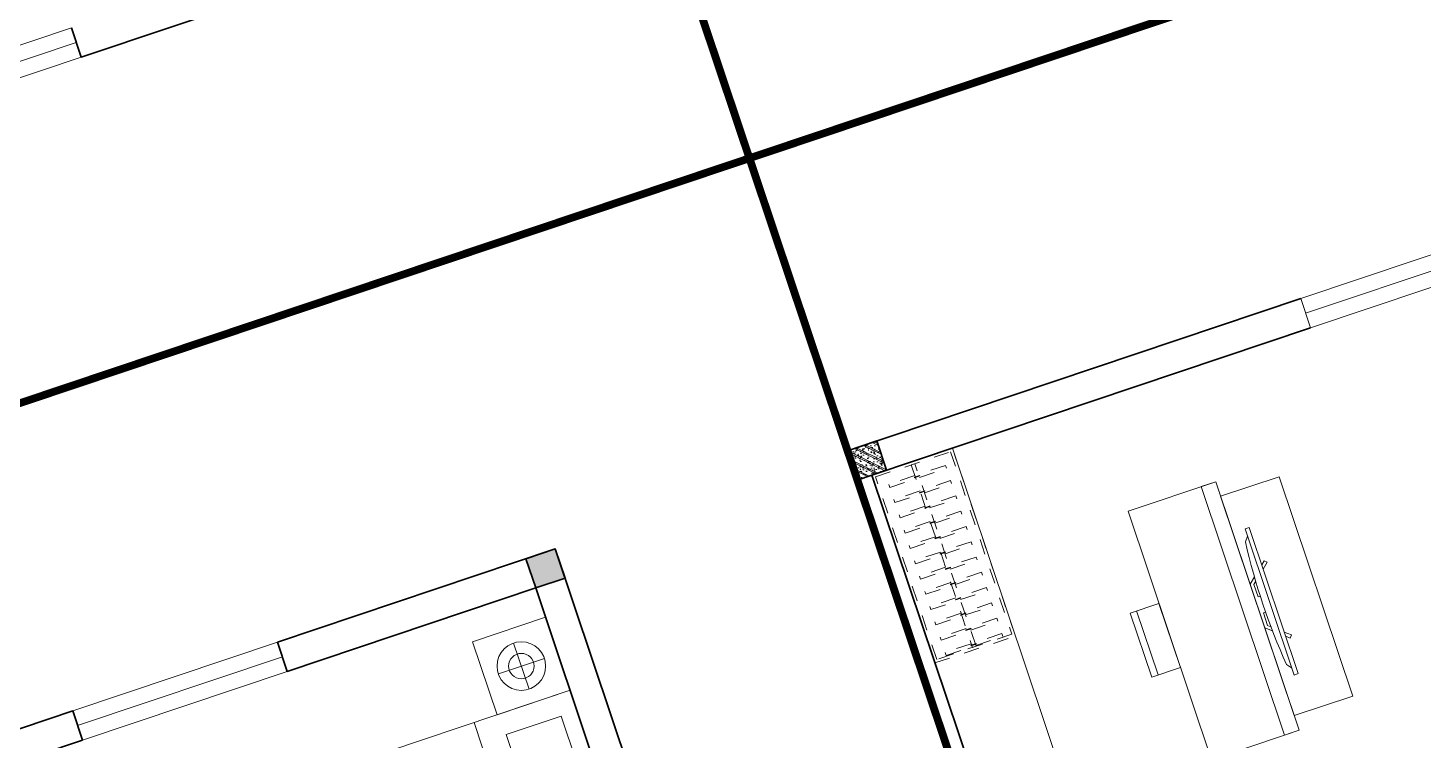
# Model space of a CAD drawing. Header units: metres. Extents: x 568332 to 569219, y 2065964 to 2066430.
# Drawn here: x 568504.85 to 568513.89, y 2066170.59 to 2066175.21 of the extents above; entities that cross this region are included whole.
import ezdxf

# ---------------------------------------------------------------- set-up
doc = ezdxf.new("R2010")
doc.units = ezdxf.units.M
for name, pattern in [('CENTER', [2, 1.25, -0.25, 0.25, -0.25]), ('HIDDEN', [0.375, 0.25, -0.125]), ('X-5M-G-MB PHONGNGU$0$HIDDEN2', [0.1875, 0.125, -0.0625])]:
    doc.linetypes.add(name, pattern=pattern)
doc.layers.get('0').update_dxf_attribs({"linetype": 'CONTINUOUS'})
for name, color, linetype, lineweight in [('-CENTER', 143, 'CENTER', 13), ('-CONCRETE', 1, 'CONTINUOUS', 35), ('-DIM', 9, 'CONTINUOUS', 13), ('-DOOR', 137, 'CONTINUOUS', 9), ('-FURNITURE', 46, 'CONTINUOUS', 9), ('-HATCH', 8, 'CONTINUOUS', 5), ('-LINE1', 7, 'CONTINUOUS', 18), ('-STEEL1', 1, 'CONTINUOUS', 35), ('-WALL', 4, 'CONTINUOUS', 35)]:
    doc.layers.add(name, color=color, linetype=linetype, lineweight=lineweight)
doc.layers.add('-RANH GIOI LO DAT', color=12, linetype='CONTINUOUS')

# ---------------------------------------------------------------- blocks, each defined once
blk = doc.blocks.new('M24-T3')
at = {"layer": '-DOOR'}
blk.add_lwpolyline([(205408.3345257658, -488110.4404306606), (205208.3345258404, -488110.4404306606), (205208.3345258404, -489510.4404306606), (205408.3345257658, -489510.4404306606)], close=True, dxfattribs=at)
blk.add_lwpolyline([(205308.3345258031, -489510.4404306606), (205308.3345258031, -488110.4404306606)], dxfattribs=at)
at = {"layer": '-RANH GIOI LO DAT', "linetype": 'HIDDEN', "ltscale": 10, "const_width": 50}
blk.add_lwpolyline([(198408.3345257519, -484210.1941310249), (198408.3345256645, -503203.8383072589), (207408.3345253888, -503628.8758796155), (207408.3345260642, -484210.1941312789)], close=True, dxfattribs=at)
at = {"layer": '-WALL', "linetype": 'Continuous', "ltscale": 10}
for p, q in [((205408.3345257527, -486210.1941311841), (205408.3345257658, -488110.4404306606)), ((205208.3345258347, -488110.4404306606), (205408.3345258347, -488110.4404306606))]:
    blk.add_line(p, q, dxfattribs=at)
blk = doc.blocks.new('G1600')
for p, q in [((137477.0741823114, -212827.2147267315), (139077.0741823114, -212827.2147267327)), ((137227.6935681712, -213391.7193460799), (137227.6935681718, -213076.8871672568)), ((139326.4547964507, -213391.7193460799), (139326.4547964501, -213076.8871672568)), ((137385.1096575831, -213234.3032566686), (137070.2774787599, -213234.3032566681)), ((139169.0387070388, -213234.3032566686), (139483.870885862, -213234.3032566681))]:
    blk.add_line(p, q)
blk.add_lwpolyline([(137477.074182311, -213484.2147267315), (137477.0741823123, -211484.2147267315), (139077.0741823123, -211484.2147267327), (139077.074182311, -213484.2147267327), (137477.074182311, -213484.2147267315)])
for points in [[(136977.074182316, -213484.2147267311), (136977.0741823163, -212984.3917867657), (137477.0741823113, -212984.3917867661), (137477.074182311, -213484.2147267315)], [(137617.074182311, -213375.2147267316), (137617.0741823112, -212998.7147267316), (138234.5741823112, -212998.714726732), (138234.574182311, -213375.214726732)], [(138937.074182311, -213375.2147267325), (138937.0741823112, -212998.7147267325), (138319.5741823112, -212998.7147267321), (138319.574182311, -213375.2147267321)], [(139577.0741823059, -213484.2147267331), (139577.0741823062, -212984.3917867677), (139077.0741823113, -212984.3917867673), (139077.074182311, -213484.2147267327)]]:
    blk.add_lwpolyline(points, close=True)
for centre, radius in [((137227.6935681715, -213234.3032566684), 157.4160894116067), ((137227.6935681715, -213234.3032566684), 82.41608941160666), ((139326.4547964504, -213234.3032566684), 157.4160894116067), ((139326.4547964504, -213234.3032566684), 82.41608941160666)]:
    blk.add_circle(centre, radius)
blk = doc.blocks.new('A$C5C575821')
at = {"layer": '-CONCRETE'}
h = blk.add_hatch(color=256, dxfattribs=at)
h.dxf.hatch_style = 1
h.paths.add_polyline_path([(-0.00237559899687767, 200.0000000000146), (-0.00237559899687767, 1.455191522836685e-11), (199.9976244010031, 1.455191522836685e-11), (199.9976244010031, 200.0000000000146)])
blk.add_lwpolyline([(-0.00237559899687767, 1.455191522836685e-11), (199.9976244010031, 1.455191522836685e-11), (199.9976244010031, 200.0000000000146), (-0.00237559899687767, 200.0000000000146)], close=True, dxfattribs=at)
blk = doc.blocks.new('M23-T3')
at = {"layer": '-DOOR'}
blk.add_lwpolyline([(195849.0853043139, -421413.9444154704), (196049.0853042392, -421413.9444154704), (196049.0853042392, -422814.1907149378), (195849.0853043139, -422814.1907149378)], close=True, dxfattribs=at)
blk.add_lwpolyline([(195949.0853042765, -422814.1907149378), (195949.0853042765, -421413.9444154704)], dxfattribs=at)
at = {"layer": '-RANH GIOI LO DAT', "linetype": 'HIDDEN', "ltscale": 10, "const_width": 50}
blk.add_lwpolyline([(193849.0853044649, -417513.9444146093), (193849.0853036951, -436932.6261630398), (202849.0853033838, -437357.6637355022), (202849.0853044041, -417513.9444152254)], close=True, dxfattribs=at)
at = {"layer": '-WALL', "linetype": 'Continuous', "ltscale": 10}
for p, q in [((201349.0733644166, -419513.94441554), (195849.085304327, -419513.9444154613)), ((195849.085304327, -419513.9444154613), (195849.0853043139, -421413.9444154704)), ((200949.0853042823, -419713.9444155348), (196049.0853043246, -419713.9444154636)), ((196049.0853043246, -419713.9444154636), (196049.0853043138, -421413.9444154704)), ((196049.085304245, -421413.9444154704), (195849.085304245, -421413.9444154704)), ((195849.0853042929, -422814.1907149378), (195849.0853042756, -423613.9444147032)), ((196049.0853042392, -422814.1907149378), (195849.0853042929, -422814.1907149378)), ((196049.0853042918, -422814.1907149378), (196049.0853042864, -423113.9444147577))]:
    blk.add_line(p, q, dxfattribs=at)
at = {"layer": '-FURNITURE', "xscale": -1, "rotation": 180}
blk.add_blockref('G1600', (59272.01112200052, -633198.1591419666), dxfattribs=at)
at = {"layer": '-WALL'}
blk.add_blockref('A$C5C575821', (195849.0876799237, -419713.9444154615), dxfattribs=at)
blk = doc.blocks.new('XR.MB.LM123$0$tvi 1')
blk.add_lwpolyline([(28.54445810673496, -2.291926648467779e-10), (28.54445810673496, -999.9999999999964), (-7.275957614183426e-12, -1000), (0, 0)], close=True)
for points in [[(28.54445810680045, -50.31958968611434), (52.37372755713295, -80.86315460130209)], [(-24.09820395050338, -235.5599978379832), (-39.09879504836863, -251.7939635238108)], [(0, -284.7849796677438), (-39.09879504836863, -251.7939635238108)], [(0, -255.9952397129928), (-24.09820395050338, -235.5599978379832)], [(69.66229681991535, -315.0836646851385), (111.1934016081432, -350.2927865858655), (111.193401608034, -649.712917566063), (69.68611289083492, -684.9110379843005)], [(89.09002233762294, -445.7449799550195), (89.09002233762294, -359.9578938602899), (70.91298945683957, -344.6203678706661)], [(89.09002233762294, -445.7449799550195), (73.49991829216015, -445.7449799550232)], [(89.09002233768115, -554.2550200447404), (89.09002233773936, -640.0421061392371), (70.91298945678864, -655.3796321293303)], [(89.09002233768115, -554.2550200447404), (73.49991829216015, -554.2550200447404)], [(0, -715.2150203320198), (-39.09879504836863, -748.2060364759491)], [(-24.09820395050338, -764.4400021620095), (-39.09879504836863, -748.2060364759491)], [(0, -744.004760287), (-24.09820395050338, -764.4400021620095)], [(28.54445810674224, -949.680410313882), (52.37372755713295, -919.1368453984578)]]:
    blk.add_lwpolyline(points)
blk.add_arc((-4025.16618952866, -499.9999999999964), 4099.025185406737, 354.1310878512652, 5.868912148527433)
blk = doc.blocks.new('*U205')
at = {"linetype": 'X-5M-G-MB PHONGNGU$0$HIDDEN2'}
for points in [[(0, 600.0000000004657), (0, 0), (1401.697562136169, -4.603379542393737e-10), (1401.697562136169, 600.0000000000053)], [(1381.697562136169, 579.999661371932), (1381.697562136169, 19.99966137193211), (20, 20.00000000046566), (20, 580.0000000004657)], [(1381.697562136169, 286.6991212950142), (1381.697562136169, 313.099121294921), (20, 313.0991212953813), (19.99999859370291, 286.6991212952417)], [(113.7817614636733, 319.1750910408318), (109.4317788550979, 319.1750910408318), (109.4317788550979, 280.441767644881), (113.7817614636733, 280.441767644881)], [(227.7817614636733, 319.1750910407849), (223.4317788550979, 319.1750910407849), (223.4317788550979, 280.4417676448341), (227.7817614636733, 280.4417676448341)], [(341.7817614636733, 319.175091040738), (337.4317788550979, 319.175091040738), (337.4317788550979, 280.4417676447872), (341.7817614636733, 280.4417676447872)], [(455.7817614636733, 319.1750910406911), (451.4317788550979, 319.1750910406911), (451.4317788550979, 280.4417676447403), (455.7817614636733, 280.4417676447403)], [(569.7817614636733, 319.1750910406442), (565.431778855098, 319.1750910406442), (565.431778855098, 280.4417676446934), (569.7817614636733, 280.4417676446934)], [(683.7817614636733, 319.1750910405973), (679.431778855098, 319.1750910405973), (679.431778855098, 280.4417676446465), (683.7817614636733, 280.4417676446465)], [(797.7817614636733, 319.1750910405504), (793.431778855098, 319.1750910405504), (793.431778855098, 280.4417676445996), (797.7817614636733, 280.4417676445996)], [(911.7817614636733, 319.1750910405035), (907.431778855098, 319.1750910405035), (907.431778855098, 280.4417676445527), (911.7817614636733, 280.4417676445527)], [(1025.781761463673, 319.1750910404566), (1021.431778855098, 319.1750910404566), (1021.431778855098, 280.4417676445057), (1025.781761463673, 280.4417676445057)], [(1139.781761463673, 319.1750910404097), (1135.431778855098, 319.1750910404097), (1135.431778855098, 280.4417676444588), (1139.781761463673, 280.4417676444588)], [(1253.781761463673, 319.1750910403628), (1249.431778855098, 319.1750910403628), (1249.431778855098, 280.4417676444119), (1253.781761463673, 280.4417676444119)], [(1367.781761463673, 319.1750910403159), (1363.431778855098, 319.1750910403159), (1363.431778855098, 280.441767644365), (1367.781761463673, 280.441767644365)]]:
    blk.add_lwpolyline(points, close=True, dxfattribs=at)
for points in [[(122.2409142897814, 313.1103512093413), (122.2409142897814, 515.2497102723445), (100.1765458012815, 515.2497102723445), (100.1765458012815, 313.1103512093413)], [(236.2409142897814, 313.1103512092944), (236.2409142897814, 515.2497102722975), (214.1765458012815, 515.2497102722975), (214.1765458012815, 313.1103512092944)], [(350.2409142897814, 313.1103512092475), (350.2409142897814, 515.2497102722507), (328.1765458012815, 515.2497102722507), (328.1765458012815, 313.1103512092475)], [(464.2409142897814, 313.1103512092006), (464.2409142897814, 515.2497102722037), (442.1765458012815, 515.2497102722037), (442.1765458012815, 313.1103512092006)], [(578.2409142897814, 313.1103512091537), (578.2409142897814, 515.2497102721569), (556.1765458012815, 515.2497102721569), (556.1765458012815, 313.1103512091537)], [(692.2409142897814, 313.1103512091068), (692.2409142897814, 515.24971027211), (670.1765458012815, 515.24971027211), (670.1765458012815, 313.1103512091068)], [(806.2409142897814, 313.1103512090599), (806.2409142897814, 515.249710272063), (784.1765458012815, 515.249710272063), (784.1765458012815, 313.1103512090599)], [(920.2409142897814, 313.110351209013), (920.2409142897814, 515.2497102720162), (898.1765458012815, 515.2497102720162), (898.1765458012815, 313.110351209013)], [(1034.240914289781, 313.1103512089661), (1034.240914289781, 515.2497102719692), (1012.176545801281, 515.2497102719692), (1012.176545801281, 313.1103512089661)], [(1148.240914289781, 313.1103512089192), (1148.240914289781, 515.2497102719224), (1126.176545801281, 515.2497102719224), (1126.176545801281, 313.1103512089192)], [(1262.240914289781, 313.1103512088723), (1262.240914289781, 515.2497102718754), (1240.176545801281, 515.2497102718754), (1240.176545801281, 313.1103512088723)], [(1376.240914289781, 313.1103512088254), (1376.240914289781, 515.2497102718285), (1354.176545801281, 515.2497102718285), (1354.176545801281, 313.1103512088254)], [(100.1765458012815, 286.7103512094345), (100.1765458012815, 92.0852110228024), (122.2409142897814, 92.0852110228024), (122.2409142897814, 286.7103512094345)], [(214.1765458012815, 286.7103512093876), (214.1765458012815, 92.08521102275549), (236.2409142897814, 92.08521102275549), (236.2409142897814, 286.7103512093876)], [(328.1765458012815, 286.7103512093407), (328.1765458012815, 92.08521102270858), (350.2409142897814, 92.08521102270858), (350.2409142897814, 286.7103512093407)], [(442.1765458012815, 286.7103512092938), (442.1765458012815, 92.08521102266168), (464.2409142897814, 92.08521102266168), (464.2409142897814, 286.7103512092938)], [(556.1765458012815, 286.7103512092469), (556.1765458012815, 92.08521102261477), (578.2409142897814, 92.08521102261477), (578.2409142897814, 286.7103512092469)], [(670.1765458012815, 286.7103512092), (670.1765458012815, 92.08521102256786), (692.2409142897814, 92.08521102256786), (692.2409142897814, 286.7103512092)], [(784.1765458012815, 286.7103512091531), (784.1765458012815, 92.08521102252095), (806.2409142897814, 92.08521102252095), (806.2409142897814, 286.7103512091531)], [(898.1765458012815, 286.7103512091062), (898.1765458012815, 92.08521102247404), (920.2409142897814, 92.08521102247404), (920.2409142897814, 286.7103512091062)], [(1012.176545801281, 286.7103512090592), (1012.176545801281, 92.08521102242715), (1034.240914289781, 92.08521102242715), (1034.240914289781, 286.7103512090592)], [(1126.176545801281, 286.7103512090123), (1126.176545801281, 92.08521102238024), (1148.240914289781, 92.08521102238024), (1148.240914289781, 286.7103512090123)], [(1240.176545801281, 286.7103512089654), (1240.176545801281, 92.08521102233333), (1262.240914289781, 92.08521102233333), (1262.240914289781, 286.7103512089654)], [(1354.176545801281, 286.7103512089186), (1354.176545801281, 92.08521102228642), (1376.240914289781, 92.08521102228642), (1376.240914289781, 286.7103512089186)]]:
    blk.add_lwpolyline(points, dxfattribs=at)
blk = doc.blocks.new('X-5M-G-MB PHONGNGU$0$A$C25DB0C3F')
at = {"elevation": -1.640194e-10}
for points in [[(197.042397281708, 437.8598038521595), (197.0369402521756, -4.041241481900215e-06), (2.670008689165115e-05, 0.002451622160151601), (0.005483729648403823, 437.8622595155612)], [(0.005483729648403823, 437.8622595155612), (197.0369402521756, 437.8622595153283), (197.0369402521756, -4.041241481900215e-06), (0.005483729648403823, -4.041226929984987e-06)]]:
    blk.add_lwpolyline(points, close=True, dxfattribs=at)
at = {"elevation": -1.640194e-10, "flags": 128}
blk.add_lwpolyline([(43.79146451898851, 437.8617138124537), (43.78600748942699, 0.001905919052660465)], dxfattribs=at)
blk = doc.blocks.new('18x35')
at = {"layer": '-HATCH'}
h = blk.add_hatch(dxfattribs=at)
h.set_pattern_fill('CHAU-01', color=256, scale=10, angle=-1.272221872585407e-14, pattern_type=2)
h.set_pattern_definition([(49.99999999999999, (0, 0), (71.72601826007535, -6.275213498259527), [7.5, -82.5]), (355, (0, 0), (-13.87513336129999, 75.21921337000119), [6, -66]), (100.4514, (5.977167999997619, -0.5229339999999638), (57.85093817140217, 68.94395420609534), [6.374019000000001, -70.1142112]), (46.18419999999998, (0, 20), (106.7241048625644, -16.55190143290183), [11.25, -123.75]), (96.63559999999998, (8.89367449999554, 18.62066930000003), (93.46627055487036, 97.41178709004416), [9.561028799999994, -105.1713]), (351.1842, (0, 20), (93.46619451336275, 97.41186009253245), [9, -99]), (20.99999999999998, (10, 15), (59.69070521184616, -40.2618890665339), [7.5, -82.5]), (326.0000000000001, (10, 15), (24.33153319215819, 72.5150045046853), [6, -66]), (71.45139999999999, (14.97422329999972, 11.64483940000002), (84.022262858149, 32.25304967099522), [6.374019000000001, -70.1142112]), (37.49999999999998, (0, 0), (1.215985531729074, 33.28938538313115), [0, -65.19999999999999, 0, -67, 0, -66.25]), (7.499999999999987, (0, 0), (26.30695374421487, 39.44117118823602), [0, -38.2, 0, -63.7, 0, -25.25]), (327.5, (-22.30000000000291, 0), (53.3822436172409, -2.255487173437988), [0, -25, 0, -78, 0, -103.5]), (317.5, (-32.30000000000291, 0), (58.31861693423862, 10.01049823323176), [0, -32.5, 0, -51.8, 0, -73.5]), (44.99999999999999, (0, 0), (-30.05203820042826, 30.05203820042828), []), (44.99999999999999, (0, 12.25), (-30.05203820042826, 30.05203820042828), [])])
h.paths.add_polyline_path([(96508.03118051568, 47993.04977023201), (96508.03118051568, 47793.04977023201), (96708.03118051568, 47793.04977023201), (96708.03118051568, 47993.04977023201)])
at = {"layer": '-STEEL1'}
blk.add_lwpolyline([(96508.03118051568, 47793.04977023201), (96708.03118051568, 47793.04977023201), (96708.03118051568, 47993.04977023201), (96508.03118051568, 47993.04977023201)], close=True, dxfattribs=at)
blk = doc.blocks.new('M1-T3')
at = {"layer": '-CONCRETE', "color": 1, "linetype": 'HIDDEN', "ltscale": 10, "const_width": 50}
blk.add_lwpolyline([(191581.7177010371, 50951.98888872014), (197581.6939540912, 50951.98888872005), (197581.7429788466, 30952.01227472891), (191581.7667257926, 30952.01227472891)], close=True, dxfattribs=at)
at = {"layer": '-DOOR'}
blk.add_line((194481.7730198445, 48851.82645140468), (192481.7731005148, 48851.83850879905), dxfattribs=at)
blk.add_lwpolyline([(194481.7730198445, 48751.81261621359), (192481.7731005148, 48751.82467360799), (192481.7731005148, 48951.83781948856), (194481.7730198445, 48951.82576209419)], close=True, dxfattribs=at)
at = {"layer": '-FURNITURE'}
for p, q in [((195381.7025990961, 46302.25330848403), (195381.7025990961, 48001.71901351876)), ((195381.7025990961, 48001.71901351876), (195481.7025990961, 48001.7190135056)), ((195481.7025990961, 48001.7190135056), (195481.7025990961, 46302.25330847087)), ((195481.7025990961, 46302.25330847087), (195381.7025990961, 46302.25330848403))]:
    blk.add_line(p, q, dxfattribs=at)
for points in [[(196931.7111154821, 45352.19966603485), (196931.7404904743, 48752.01443962626), (197481.6527079724, 48752.01443952099), (197481.6233329801, 45352.19966592958)], [(195381.7025985878, 46302.25330853664), (195381.7025990961, 48001.71901351876), (195981.7031920524, 48001.71901341352), (195981.7031915441, 46302.25330843141)], [(194981.7020056314, 46402.12396777522), (194981.7020061397, 47901.84835442049), (195381.702599096, 47901.84835435035), (195381.7025985878, 46402.12396770508)]]:
    blk.add_lwpolyline(points, close=True, dxfattribs=at)
at = {"layer": '-LINE1', "lineweight": 18}
blk.add_lwpolyline([(191581.7411493842, 50951.93153578669), (197581.7174024383, 50951.9315357866), (197581.7664271937, 30951.95492153367), (191581.7901741396, 30951.95492153367)], close=True, dxfattribs=at)
at = {"layer": '-WALL'}
for p, q in [((194481.7730198445, 48951.83150561327), (197581.7223051229, 48951.83150561327)), ((197581.7223051229, 48951.83150561327), (197581.7581737287, 33951.64109416441)), ((197481.7258029776, 48751.83016596167), (194481.7730198445, 48751.83016596167)), ((197481.7258022517, 45352.1996659822), (197481.7258029776, 48751.83016596167))]:
    blk.add_line(p, q, dxfattribs=at)
at = {"layer": '-FURNITURE', "extrusion": (0, 0, -1), "xscale": 0.916666666665974, "yscale": 0.916666666665974, "zscale": -0.916666666665974, "rotation": 270}
blk.add_blockref('*U205', (-197481.7258029776, 48751.83016596167), dxfattribs=at)
at = {"layer": '-FURNITURE', "extrusion": (0, 0, -1), "rotation": 179.9963102775916}
blk.add_blockref('XR.MB.LM123$0$tvi 1', (-195270.5413965503, 46651.97614937757), dxfattribs=at)
at = {"layer": '-FURNITURE', "xscale": -1, "rotation": 359.9992859249025}
blk.add_blockref('X-5M-G-MB PHONGNGU$0$A$C25DB0C3F', (196178.7374035049, 46933.0525775386), dxfattribs=at)
at = {"layer": '-STEEL1'}
blk.add_blockref('18x35', (100874.0412875377, 958.7451168535081), dxfattribs=at)
blk = doc.blocks.new('M1-T3.1')
at = {"layer": '-CONCRETE', "color": 1, "linetype": 'HIDDEN', "ltscale": 10, "const_width": 50}
blk.add_lwpolyline([(339345.991792275, 50951.97500556499), (345345.9680453291, 50951.97500556491), (345346.0170700845, 30951.99839157377), (339346.0408170305, 30951.99839157377)], close=True, dxfattribs=at)

msp = doc.modelspace()

# ---------------------------------------------------------------- block references
at = {"layer": '-CENTER', "xscale": 0.001, "yscale": 0.001, "zscale": 0.001, "rotation": 288.5514997326909}
msp.add_blockref('M24-T3', (568902.5863623985, 2066525.04738674), dxfattribs=at)

# ---------------------------------------------------------------- next in the draw order: block references
at = {"layer": '-CENTER', "xscale": 0.001, "yscale": 0.001, "zscale": 0.001, "rotation": 288.5514997340802}
msp.add_blockref('M23-T3', (568843.6697477545, 2066490.972829003), dxfattribs=at)

# ---------------------------------------------------------------- next in the draw order: block references
at = {"layer": '-DIM', "xscale": -0.001, "yscale": 0.001, "zscale": 0.001, "rotation": 18.5516401755757}
msp.add_blockref('M1-T3', (568713.0502670519, 2066188.919518672), dxfattribs=at)

# ---------------------------------------------------------------- next in the draw order: block references
at = {"layer": '-DIM', "xscale": 0.001, "yscale": 0.001, "zscale": 0.001, "rotation": 198.5500272218371}
msp.add_blockref('M1-T3.1', (568820.7190743178, 2066332.53208209), dxfattribs=at)

doc.saveas('drawing.dxf')
